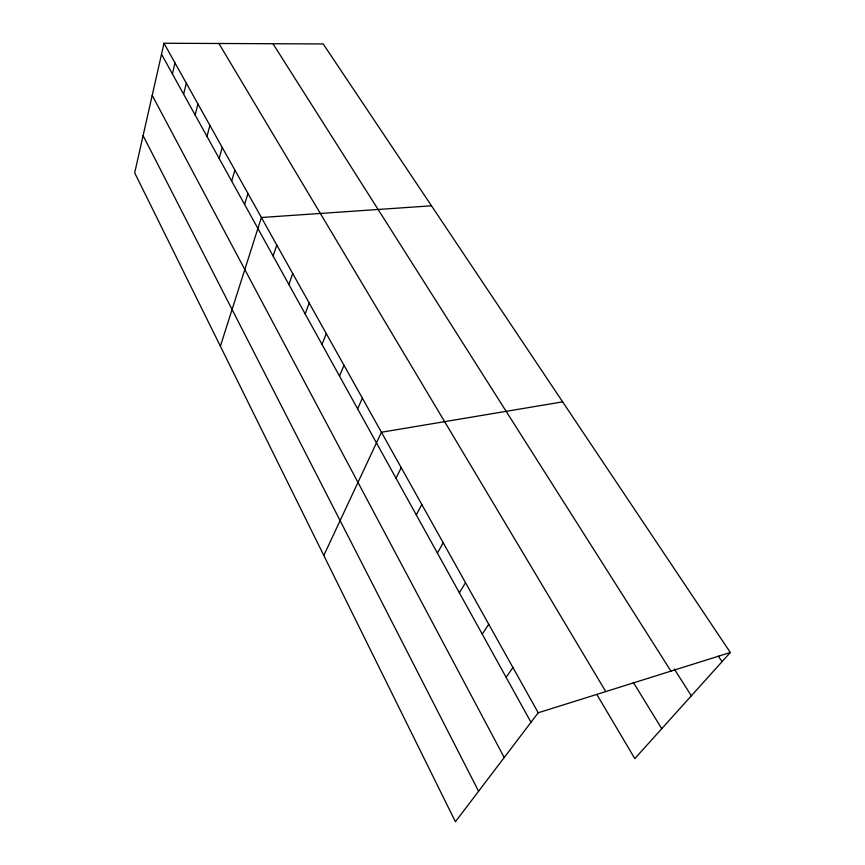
<?xml version="1.0" encoding="UTF-8"?>
<svg xmlns="http://www.w3.org/2000/svg" width="865" height="865" viewBox="0 0 865 865"><rect width="100%" height="100%" fill="white"/><g stroke="black" fill="none" stroke-linecap="round" stroke-linejoin="round"><path stroke-width="1.3" d="M163.993 43.25L134.68 172.827L455.412 821.75L538.225 712.771L730.32 652.491L323.196 43.942L163.993 43.25L538.225 712.771M172.416 73.925L175 62.95M183.618 94.188L186.321 83.191M195.133 115.002L197.955 104.005M206.973 136.421L209.914 125.414M219.159 158.446L222.229 147.439M231.69 181.109L234.902 170.113M244.6 204.454L247.952 193.457M220.38 346.216L261.392 217.504L431.484 205.805M273.113 256.008L276.789 245.054M288.856 284.477L292.716 273.545M305.15 313.93L309.205 303.042M322.029 344.443L326.289 333.609M339.512 376.07L344 365.289M357.645 408.853L362.359 398.149M323.813 555.481L381.422 432.251L562.65 401.868M395.997 478.194L401.23 467.673M416.292 514.902L421.806 504.49M437.409 553.07L443.215 542.798M459.369 592.795L465.511 582.675M482.259 634.164L488.736 624.216M506.111 677.295L512.945 667.542M730.32 652.491L634.813 758.627L596.85 694.487M718.393 656.146L722.048 661.671M674.235 668.948L691.34 695.806M272.972 43.726L670.937 671.121M633.31 682.323L661.736 728.698M218.899 43.488L605.76 691.578M161.506 54.203L530.991 722.297M152.208 95.345L504.219 757.524M143.093 135.621L478.594 791.248"/></g></svg>
